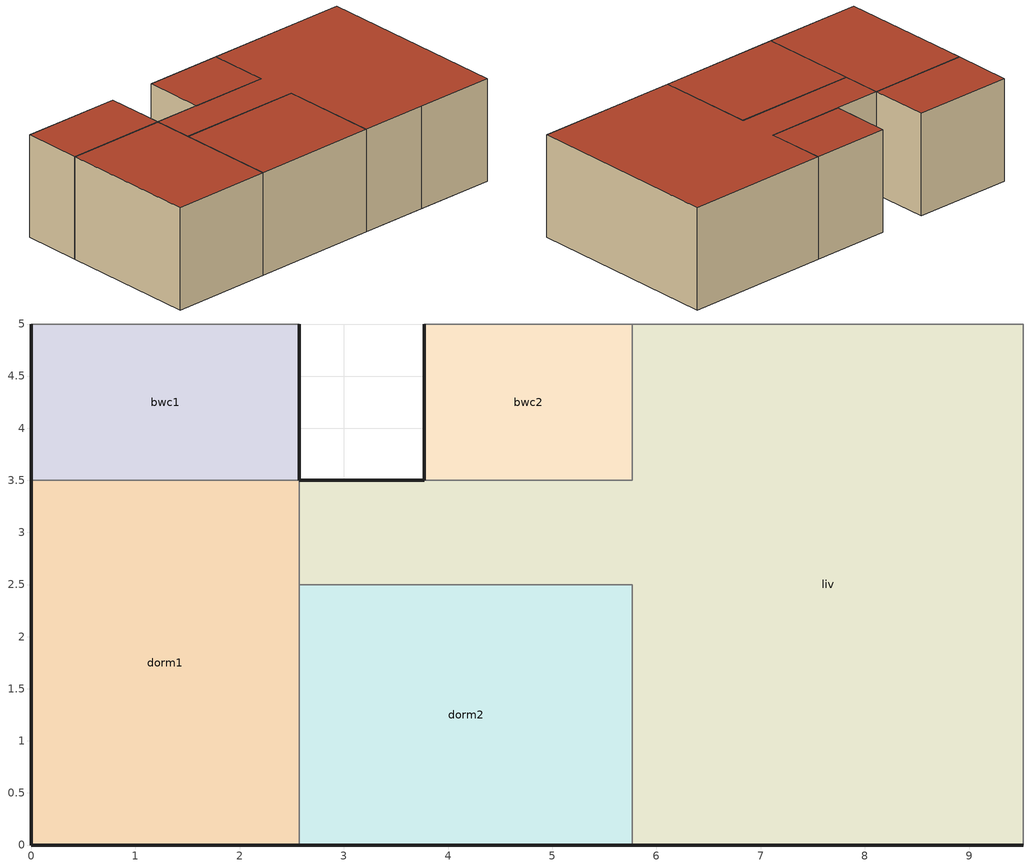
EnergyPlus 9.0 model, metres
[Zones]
dorm2
 floor ground (Exterior Floor): 5.77,2.5 5.77,0 2.57,0 2.57,2.5 z0
 wall outside (Exterior Wall): 2.57,0 5.77,0 z0:2.6
 wall to dorm1 (Interior Wall): 2.57,2.5 2.57,0 z0:2.6
 wall to liv (Interior Wall): 5.77,0 5.77,2.5 2.57,2.5 z0:2.6
 roof outside (Exterior Roof): 2.57,2.5 2.57,0 5.77,0 5.77,2.5 z2.6
liv
 floor ground (Exterior Floor): 9.52,5 9.52,0 5.77,0 5.77,2.5 2.57,2.5 2.57,3.5 5.77,3.5 5.77,5 z0
 wall outside (Exterior Wall): 5.77,0 7.47,0 9.52,0 / 3.77,3.5 2.57,3.5 z0:2.6
 wall adiabatic (Interior Wall): 9.52,0 9.52,5 5.77,5 z0:2.6
 wall to bwc2 (Interior Wall): 5.77,5 5.77,3.5 3.77,3.5 z0:2.6
 wall to dorm1 (Interior Wall): 2.57,3.5 2.57,2.5 z0:2.6
 roof outside (Exterior Roof): 2.57,3.5 2.57,2.5 5.77,2.5 5.77,0 9.52,0 9.52,5 5.77,5 5.77,3.5 z2.6
dorm1
 floor ground (Exterior Floor): 2.57,3.5 2.57,0 0,0 0,3.5 z0
 wall outside (Exterior Wall): 0,3.5 0,0 2.57,0 z0:2.6
 wall to bwc1 (Interior Wall): 2.57,3.5 0,3.5 z0:2.6
 roof outside (Exterior Roof): 0,3.5 0,0 2.57,0 2.57,3.5 z2.6
bwc1
 floor ground (Exterior Floor): 2.57,5 2.57,3.5 0,3.5 0,5 z0
 wall outside (Exterior Wall): 2.57,3.5 2.57,5 / 0,5 0,3.5 z0:2.6
 wall adiabatic (Interior Wall): 2.57,5 0,5 z0:2.6
 roof outside (Exterior Roof): 0,5 0,3.5 2.57,3.5 2.57,5 z2.6
bwc2
 floor ground (Exterior Floor): 5.77,5 5.77,3.5 3.77,3.5 3.77,5 z0
 wall outside (Exterior Wall): 3.77,5 3.77,3.5 z0:2.6
 wall adiabatic (Interior Wall): 5.77,5 3.77,5 z0:2.6
 roof outside (Exterior Roof): 3.77,5 3.77,3.5 5.77,3.5 5.77,5 z2.6
[Building]
Untitled: North Axis {deg}=0; Terrain=City; Loads Convergence Tolerance Value=0.04; Temperature Convergence Tolerance Value {deltaC}=0.4; Solar Distribution=FullInteriorAndExterior; Maximum Number of Warmup Days=25
[Site:Location]
CHICAGO_IL_USA TMY2-94846: Latitude {deg}=41.78; Longitude {deg}=-87.75; Time Zone {hr}=-6; Elevation {m}=190
[Material]
Name | Roughness | Thickness {m} | Conductivity {W/m-K} | Density {kg/m3} | Specific Heat {J/kg-K}
I02 50mm insulation board | MediumRough | 0.0508 | 0.03 | 43 | 1210
G01a 19mm gypsum board | MediumSmooth | 0.019 | 0.16 | 800 | 1090
M11 100mm lightweight concrete | MediumRough | 0.1016 | 0.53 | 1280 | 840
F16 Acoustic tile | MediumSmooth | 0.0191 | 0.06 | 368 | 590
M01 100mm brick | MediumRough | 0.1016 | 0.89 | 1920 | 790
M15 200mm heavyweight concrete | MediumRough | 0.2032 | 1.95 | 2240 | 900
[Material:AirGap]
Name | Thermal Resistance {m2-K/W}
F04 Wall air space resistance | 0.15
F05 Ceiling air space resistance | 0.18
[Construction]
Exterior Floor: I02 50mm insulation board, M15 200mm heavyweight concrete
Exterior Wall: M01 100mm brick, M15 200mm heavyweight concrete, I02 50mm insulation board, F04 Wall air space resistance, G01a 19mm gypsum board
Interior Wall: G01a 19mm gypsum board, F04 Wall air space resistance, G01a 19mm gypsum board
Exterior Roof: M11 100mm lightweight concrete, F05 Ceiling air space resistance, F16 Acoustic tile
[HVACTemplate:Thermostat]
Constant Setpoint Thermostat: Constant Heating Setpoint {C}=20; Constant Cooling Setpoint {C}=25
[Zone] Multiplier=1
dorm2; liv; dorm1; bwc1; bwc2
